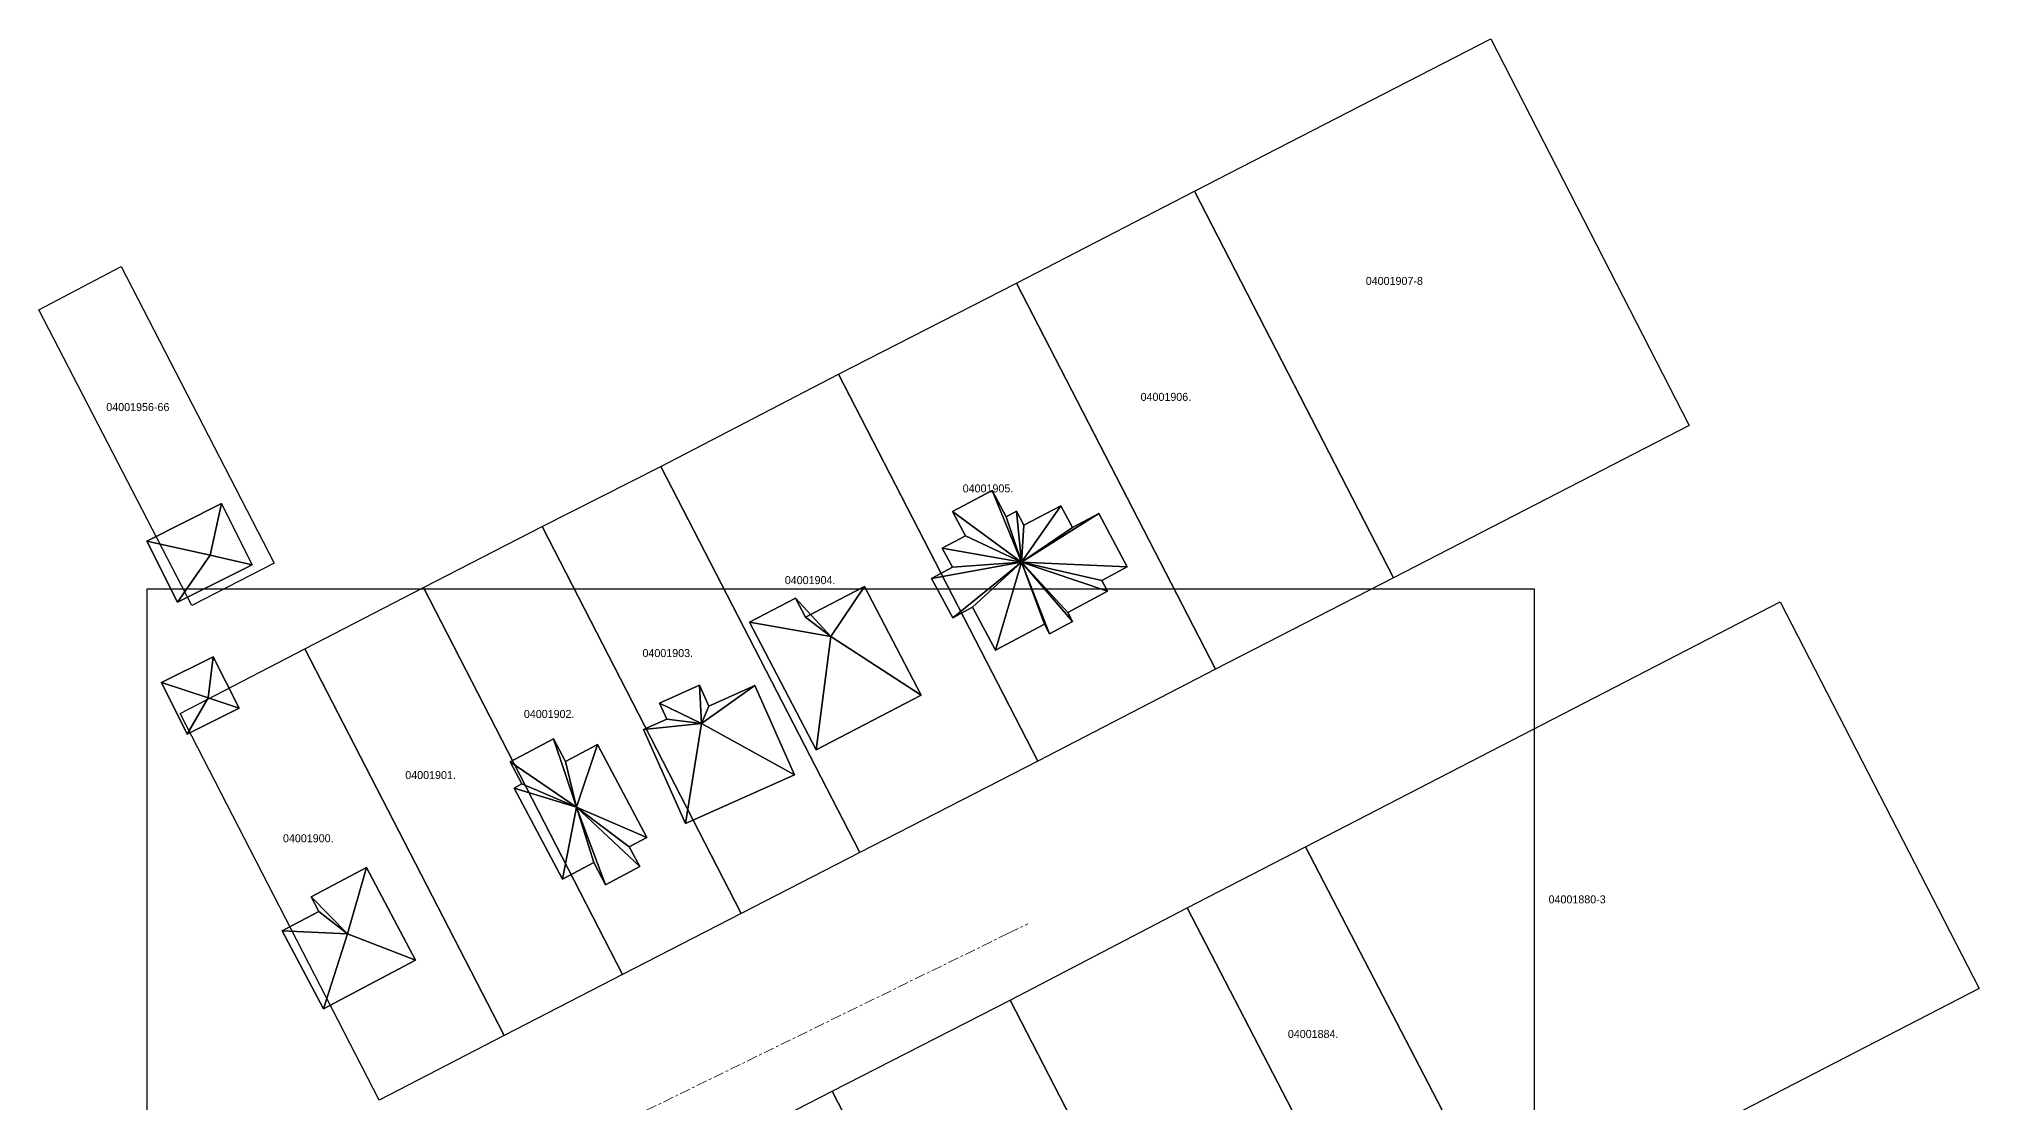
# Model space of a CAD drawing. Header units: metres. Extents: x 13469459 to 13470186, y 320521 to 321317.
# Drawn here: x 13469459 to 13470186, y 320919 to 321317 of the extents above; entities that cross this region are included whole.
import ezdxf

# ---------------------------------------------------------------- set-up
doc = ezdxf.new("R2010")
doc.units = ezdxf.units.M
doc.linetypes.add('Grid Line 1_2_', pattern=[7, 4, -1, 1, -1])
doc.layers.add('A-FLOR-LEVL', color=7, linetype='Continuous', lineweight=9)
for name, color, linetype in [('AERIAL', 250, 'Continuous'), ('BLDG-3D', 9, 'Continuous'), ('LABELS', 2, 'Continuous'), ('PARCEL-JEFF', 1, 'Continuous'), ('PARCELS', 8, 'Continuous')]:
    doc.layers.add(name, color=color, linetype=linetype)
picture_1 = doc.add_image_def('image1.jpg', size_in_pixel=(2080, 2080))

msp = doc.modelspace()

# ---------------------------------------------------------------- linework, layer by layer
at = {"layer": 'A-FLOR-LEVL', "linetype": 'Grid Line 1_2_'}
for p, q in [((13469822.39, 320981.92, -8), (13469829.58, 320985.43, -8)), ((13469822.39, 320981.92), (13469829.58, 320985.43)), ((13469822.39, 320981.92, -8), (13469617.55, 320881.79, -8)), ((13469822.39, 320981.92), (13469617.55, 320881.79))]:
    msp.add_line(p, q, dxfattribs=at)
at = {"layer": 'BLDG-3D'}
for points in [[(13469801.44, 321139.97), (13469816.24, 321147.85), (13469816.24, 321147.85, 25), (13469801.44, 321139.97, 25)], [(13469827.32, 321121.05, 25), (13469801.44, 321139.97, 25), (13469816.24, 321147.85, 25), (13469827.32, 321121.05, 25)], [(13469816.24, 321147.85), (13469821.48, 321138.03), (13469821.48, 321138.03, 25), (13469816.24, 321147.85, 25)], [(13469827.32, 321121.05, 25), (13469816.24, 321147.85, 25), (13469821.48, 321138.03, 25), (13469827.32, 321121.05, 25)], [(13469499.36, 321128.89), (13469527.38, 321142.96), (13469527.38, 321142.96, 9), (13469499.36, 321128.89, 9)], [(13469523.06, 321123.6, 9), (13469499.36, 321128.89, 9), (13469527.38, 321142.96, 9), (13469523.06, 321123.6, 9)], [(13469523.06, 321123.6, 9), (13469527.38, 321142.96, 9), (13469538.87, 321120.07, 9), (13469523.06, 321123.6, 9)], [(13469527.38, 321142.96), (13469538.87, 321120.07), (13469538.87, 321120.07, 9), (13469527.38, 321142.96, 9)], [(13469806.27, 321130.89), (13469801.44, 321139.97), (13469801.44, 321139.97, 25), (13469806.27, 321130.89, 25)], [(13469827.32, 321121.05, 25), (13469806.27, 321130.89, 25), (13469801.44, 321139.97, 25), (13469827.32, 321121.05, 25)], [(13469821.48, 321138.03), (13469825.36, 321140.1), (13469825.36, 321140.1, 25), (13469821.48, 321138.03, 25)], [(13469827.32, 321121.05, 25), (13469821.48, 321138.03, 25), (13469825.36, 321140.1, 25), (13469827.32, 321121.05, 25)], [(13469825.36, 321140.1), (13469828.16, 321134.84), (13469828.16, 321134.84, 25), (13469825.36, 321140.1, 25)], [(13469827.32, 321121.05, 25), (13469825.36, 321140.1, 25), (13469828.16, 321134.84, 25), (13469827.32, 321121.05, 25)], [(13469827.32, 321121.05, 25), (13469828.16, 321134.84, 25), (13469841.95, 321142.19, 25), (13469827.32, 321121.05, 25)], [(13469827.32, 321121.05, 25), (13469841.95, 321142.19, 25), (13469846.34, 321133.96, 25), (13469827.32, 321121.05, 25)], [(13469827.32, 321121.05, 25), (13469846.34, 321133.96, 25), (13469856.27, 321139.25, 25), (13469827.32, 321121.05, 25)], [(13469827.32, 321121.05, 25), (13469856.27, 321139.25, 25), (13469866.9, 321119.3, 25), (13469827.32, 321121.05, 25)], [(13469828.16, 321134.84), (13469841.95, 321142.19), (13469841.95, 321142.19, 25), (13469828.16, 321134.84, 25)], [(13469841.95, 321142.19), (13469846.34, 321133.96), (13469846.34, 321133.96, 25), (13469841.95, 321142.19, 25)], [(13469846.34, 321133.96), (13469856.27, 321139.25), (13469856.27, 321139.25, 25), (13469846.34, 321133.96, 25)], [(13469856.27, 321139.25), (13469866.9, 321119.3), (13469866.9, 321119.3, 25), (13469856.27, 321139.25, 25)], [(13469797.56, 321126.25), (13469806.27, 321130.89), (13469806.27, 321130.89, 25), (13469797.56, 321126.25, 25)], [(13469827.32, 321121.05, 25), (13469797.56, 321126.25, 25), (13469806.27, 321130.89, 25), (13469827.32, 321121.05, 25)], [(13469510.85, 321106), (13469499.36, 321128.89), (13469499.36, 321128.89, 9), (13469510.85, 321106, 9)], [(13469523.06, 321123.6, 9), (13469510.85, 321106, 9), (13469499.36, 321128.89, 9), (13469523.06, 321123.6, 9)], [(13469523.06, 321123.6, 9), (13469538.87, 321120.07, 9), (13469510.85, 321106, 9), (13469523.06, 321123.6, 9)], [(13469801.37, 321119.11), (13469797.56, 321126.25), (13469797.56, 321126.25, 25), (13469801.37, 321119.11, 25)], [(13469827.32, 321121.05, 25), (13469801.37, 321119.11, 25), (13469797.56, 321126.25, 25), (13469827.32, 321121.05, 25)], [(13469538.87, 321120.07), (13469510.85, 321106), (13469510.85, 321106, 9), (13469538.87, 321120.07, 9)], [(13469827.32, 321121.05, 25), (13469801.48, 321100.14, 25), (13469793.58, 321114.96, 25), (13469827.32, 321121.05, 25)], [(13469827.32, 321121.05, 25), (13469793.58, 321114.96, 25), (13469801.37, 321119.11, 25), (13469827.32, 321121.05, 25)], [(13469793.58, 321114.96), (13469801.37, 321119.11), (13469801.37, 321119.11, 25), (13469793.58, 321114.96, 25)], [(13469827.32, 321121.05, 25), (13469808.93, 321104.11, 25), (13469801.48, 321100.14, 25), (13469827.32, 321121.05, 25)], [(13469827.32, 321121.05, 25), (13469817.49, 321088.05, 25), (13469808.93, 321104.11, 25), (13469827.32, 321121.05, 25)], [(13469827.32, 321121.05, 25), (13469835.84, 321097.82, 25), (13469817.49, 321088.05, 25), (13469827.32, 321121.05, 25)], [(13469827.32, 321121.05, 25), (13469866.9, 321119.3, 25), (13469857.34, 321114.2, 25), (13469827.32, 321121.05, 25)], [(13469827.32, 321121.05, 25), (13469857.34, 321114.2, 25), (13469859.52, 321110.1, 25), (13469827.32, 321121.05, 25)], [(13469827.32, 321121.05, 25), (13469859.52, 321110.1, 25), (13469844.57, 321102.14, 25), (13469827.32, 321121.05, 25)], [(13469827.32, 321121.05, 25), (13469844.57, 321102.14, 25), (13469846.35, 321098.79, 25), (13469827.32, 321121.05, 25)], [(13469827.32, 321121.05, 25), (13469846.35, 321098.79, 25), (13469837.76, 321094.22, 25), (13469827.32, 321121.05, 25)], [(13469827.32, 321121.05, 25), (13469837.76, 321094.22, 25), (13469835.84, 321097.82, 25), (13469827.32, 321121.05, 25)], [(13469866.9, 321119.3), (13469857.34, 321114.2), (13469857.34, 321114.2, 25), (13469866.9, 321119.3, 25)], [(13469746.26, 321100.38), (13469768.44, 321111.93), (13469768.44, 321111.93, 27), (13469746.26, 321100.38, 27)], [(13469755.84, 321093.16, 27), (13469746.26, 321100.38, 27), (13469768.44, 321111.93, 27), (13469755.84, 321093.16, 27)], [(13469755.84, 321093.16, 27), (13469768.44, 321111.93, 27), (13469789.66, 321071.18, 27), (13469755.84, 321093.16, 27)], [(13469768.44, 321111.93), (13469789.66, 321071.18), (13469789.66, 321071.18, 27), (13469768.44, 321111.93, 27)], [(13469801.48, 321100.14), (13469793.58, 321114.96), (13469793.58, 321114.96, 25), (13469801.48, 321100.14, 25)], [(13469859.52, 321110.1), (13469844.57, 321102.14), (13469844.57, 321102.14, 25), (13469859.52, 321110.1, 25)], [(13469857.34, 321114.2), (13469859.52, 321110.1), (13469859.52, 321110.1, 25), (13469857.34, 321114.2, 25)], [(13469725.3, 321098.52), (13469742.55, 321107.51), (13469742.55, 321107.51, 27), (13469725.3, 321098.52, 27)], [(13469755.84, 321093.16, 27), (13469725.3, 321098.52, 27), (13469742.55, 321107.51, 27), (13469755.84, 321093.16, 27)], [(13469742.55, 321107.51), (13469746.26, 321100.38), (13469746.26, 321100.38, 27), (13469742.55, 321107.51, 27)], [(13469755.84, 321093.16, 27), (13469742.55, 321107.51, 27), (13469746.26, 321100.38, 27), (13469755.84, 321093.16, 27)], [(13469808.93, 321104.11), (13469801.48, 321100.14), (13469801.48, 321100.14, 25), (13469808.93, 321104.11, 25)], [(13469817.49, 321088.05), (13469808.93, 321104.11), (13469808.93, 321104.11, 25), (13469817.49, 321088.05, 25)], [(13469844.57, 321102.14), (13469846.35, 321098.79), (13469846.35, 321098.79, 25), (13469844.57, 321102.14, 25)], [(13469750.23, 321050.65), (13469725.3, 321098.52), (13469725.3, 321098.52, 27), (13469750.23, 321050.65, 27)], [(13469755.84, 321093.16, 27), (13469750.23, 321050.65, 27), (13469725.3, 321098.52, 27), (13469755.84, 321093.16, 27)], [(13469835.84, 321097.82), (13469817.49, 321088.05), (13469817.49, 321088.05, 25), (13469835.84, 321097.82, 25)], [(13469837.76, 321094.22), (13469835.84, 321097.82), (13469835.84, 321097.82, 25), (13469837.76, 321094.22, 25)], [(13469846.35, 321098.79), (13469837.76, 321094.22), (13469837.76, 321094.22, 25), (13469846.35, 321098.79, 25)], [(13469755.84, 321093.16, 27), (13469789.66, 321071.18, 27), (13469750.23, 321050.65, 27), (13469755.84, 321093.16, 27)], [(13469504.86, 321075.87), (13469524.24, 321085.6), (13469524.24, 321085.6, 12), (13469504.86, 321075.87, 12)], [(13469522.3, 321070.13, 12), (13469504.86, 321075.87, 12), (13469524.24, 321085.6, 12), (13469522.3, 321070.13, 12)], [(13469522.3, 321070.13, 12), (13469524.24, 321085.6, 12), (13469533.92, 321066.31, 12), (13469522.3, 321070.13, 12)], [(13469524.24, 321085.6), (13469533.92, 321066.31), (13469533.92, 321066.31, 12), (13469524.24, 321085.6, 12)], [(13469514.54, 321056.58), (13469504.86, 321075.87), (13469504.86, 321075.87, 12), (13469514.54, 321056.58, 12)], [(13469522.3, 321070.13, 12), (13469514.54, 321056.58, 12), (13469504.86, 321075.87, 12), (13469522.3, 321070.13, 12)], [(13469691.56, 321068.21), (13469706.52, 321074.9), (13469706.52, 321074.9, 23), (13469691.56, 321068.21, 23)], [(13469707.24, 321060.52, 23), (13469691.56, 321068.21, 23), (13469706.52, 321074.9, 23), (13469707.24, 321060.52, 23)], [(13469706.52, 321074.9), (13469710.02, 321067.07), (13469710.02, 321067.07, 23), (13469706.52, 321074.9, 23)], [(13469707.24, 321060.52, 23), (13469706.52, 321074.9, 23), (13469710.02, 321067.07, 23), (13469707.24, 321060.52, 23)], [(13469707.24, 321060.52, 23), (13469710.02, 321067.07, 23), (13469727.23, 321074.77, 23), (13469707.24, 321060.52, 23)], [(13469707.24, 321060.52, 23), (13469727.23, 321074.77, 23), (13469742.19, 321041.33, 23), (13469707.24, 321060.52, 23)], [(13469710.02, 321067.07), (13469727.23, 321074.77), (13469727.23, 321074.77, 23), (13469710.02, 321067.07, 23)], [(13469727.23, 321074.77), (13469742.19, 321041.33), (13469742.19, 321041.33, 23), (13469727.23, 321074.77, 23)], [(13469522.3, 321070.13, 12), (13469533.92, 321066.31, 12), (13469514.54, 321056.58, 12), (13469522.3, 321070.13, 12)], [(13469533.92, 321066.31), (13469514.54, 321056.58), (13469514.54, 321056.58, 12), (13469533.92, 321066.31, 12)], [(13469694.25, 321062.19), (13469691.56, 321068.21), (13469691.56, 321068.21, 23), (13469694.25, 321062.19, 23)], [(13469707.24, 321060.52, 23), (13469694.25, 321062.19, 23), (13469691.56, 321068.21, 23), (13469707.24, 321060.52, 23)], [(13469789.66, 321071.18), (13469750.23, 321050.65), (13469750.23, 321050.65, 27), (13469789.66, 321071.18, 27)], [(13469685.53, 321058.3), (13469694.25, 321062.19), (13469694.25, 321062.19, 23), (13469685.53, 321058.3, 23)], [(13469707.24, 321060.52, 23), (13469685.53, 321058.3, 23), (13469694.25, 321062.19, 23), (13469707.24, 321060.52, 23)], [(13469707.24, 321060.52, 23), (13469701.3, 321023.04, 23), (13469685.53, 321058.3, 23), (13469707.24, 321060.52, 23)], [(13469701.3, 321023.04), (13469685.53, 321058.3), (13469685.53, 321058.3, 23), (13469701.3, 321023.04, 23)], [(13469707.24, 321060.52, 23), (13469742.19, 321041.33, 23), (13469701.3, 321023.04, 23), (13469707.24, 321060.52, 23)], [(13469635.53, 321046.15), (13469651.84, 321054.84), (13469651.84, 321054.84, 27), (13469635.53, 321046.15, 27)], [(13469660.42, 321029.15, 27), (13469635.53, 321046.15, 27), (13469651.84, 321054.84, 27), (13469660.42, 321029.15, 27)], [(13469651.84, 321054.84), (13469656.36, 321046.35), (13469656.36, 321046.35, 27), (13469651.84, 321054.84, 27)], [(13469660.42, 321029.15, 27), (13469651.84, 321054.84, 27), (13469656.36, 321046.35, 27), (13469660.42, 321029.15, 27)], [(13469656.36, 321046.35), (13469668.29, 321052.7), (13469668.29, 321052.7, 27), (13469656.36, 321046.35, 27)], [(13469660.42, 321029.15, 27), (13469656.36, 321046.35, 27), (13469668.29, 321052.7, 27), (13469660.42, 321029.15, 27)], [(13469660.42, 321029.15, 27), (13469668.29, 321052.7, 27), (13469686.83, 321017.88, 27), (13469660.42, 321029.15, 27)], [(13469668.29, 321052.7), (13469686.83, 321017.88), (13469686.83, 321017.88, 27), (13469668.29, 321052.7, 27)], [(13469639.93, 321037.88), (13469635.53, 321046.15), (13469635.53, 321046.15, 27), (13469639.93, 321037.88, 27)], [(13469660.42, 321029.15, 27), (13469639.93, 321037.88, 27), (13469635.53, 321046.15, 27), (13469660.42, 321029.15, 27)], [(13469637.01, 321036.32), (13469639.93, 321037.88), (13469639.93, 321037.88, 27), (13469637.01, 321036.32, 27)], [(13469660.42, 321029.15, 27), (13469637.01, 321036.32, 27), (13469639.93, 321037.88, 27), (13469660.42, 321029.15, 27)], [(13469655.18, 321002.19), (13469637.01, 321036.32), (13469637.01, 321036.32, 27), (13469655.18, 321002.19, 27)], [(13469660.42, 321029.15, 27), (13469655.18, 321002.19, 27), (13469637.01, 321036.32, 27), (13469660.42, 321029.15, 27)], [(13469742.19, 321041.33), (13469701.3, 321023.04), (13469701.3, 321023.04, 23), (13469742.19, 321041.33, 23)], [(13469660.42, 321029.15, 27), (13469666.89, 321008.43, 27), (13469655.18, 321002.19, 27), (13469660.42, 321029.15, 27)], [(13469660.42, 321029.15, 27), (13469686.83, 321017.88, 27), (13469680.22, 321014.36, 27), (13469660.42, 321029.15, 27)], [(13469660.42, 321029.15, 27), (13469680.22, 321014.36, 27), (13469684.18, 321006.92, 27), (13469660.42, 321029.15, 27)], [(13469660.42, 321029.15, 27), (13469684.18, 321006.92, 27), (13469671.33, 321000.08, 27), (13469660.42, 321029.15, 27)], [(13469660.42, 321029.15, 27), (13469671.33, 321000.08, 27), (13469666.89, 321008.43, 27), (13469660.42, 321029.15, 27)], [(13469686.83, 321017.88), (13469680.22, 321014.36), (13469680.22, 321014.36, 27), (13469686.83, 321017.88, 27)], [(13469666.89, 321008.43), (13469655.18, 321002.19), (13469655.18, 321002.19, 27), (13469666.89, 321008.43, 27)], [(13469671.33, 321000.08), (13469666.89, 321008.43), (13469666.89, 321008.43, 27), (13469671.33, 321000.08, 27)], [(13469680.22, 321014.36), (13469684.18, 321006.92), (13469684.18, 321006.92, 27), (13469680.22, 321014.36, 27)], [(13469560.95, 320995.56), (13469581.74, 321006.56), (13469581.74, 321006.56, 25), (13469560.95, 320995.56, 25)], [(13469574.63, 320981.77, 25), (13469560.95, 320995.56, 25), (13469581.74, 321006.56, 25), (13469574.63, 320981.77, 25)], [(13469574.63, 320981.77, 25), (13469581.74, 321006.56, 25), (13469600.07, 320971.9, 25), (13469574.63, 320981.77, 25)], [(13469581.74, 321006.56), (13469600.07, 320971.9), (13469600.07, 320971.9, 25), (13469581.74, 321006.56, 25)], [(13469684.18, 321006.92), (13469671.33, 321000.08), (13469671.33, 321000.08, 27), (13469684.18, 321006.92, 27)], [(13469563.86, 320990.06), (13469560.95, 320995.56), (13469560.95, 320995.56, 25), (13469563.86, 320990.06, 25)], [(13469574.63, 320981.77, 25), (13469563.86, 320990.06, 25), (13469560.95, 320995.56, 25), (13469574.63, 320981.77, 25)], [(13469550.14, 320982.8), (13469563.86, 320990.06), (13469563.86, 320990.06, 25), (13469550.14, 320982.8, 25)], [(13469574.63, 320981.77, 25), (13469550.14, 320982.8, 25), (13469563.86, 320990.06, 25), (13469574.63, 320981.77, 25)], [(13469565.56, 320953.64), (13469550.14, 320982.8), (13469550.14, 320982.8, 25), (13469565.56, 320953.64, 25)], [(13469574.63, 320981.77, 25), (13469565.56, 320953.64, 25), (13469550.14, 320982.8, 25), (13469574.63, 320981.77, 25)], [(13469574.63, 320981.77, 25), (13469600.07, 320971.9, 25), (13469565.56, 320953.64, 25), (13469574.63, 320981.77, 25)], [(13469600.07, 320971.9), (13469565.56, 320953.64), (13469565.56, 320953.64, 25), (13469600.07, 320971.9, 25)]]:
    msp.add_3dface(points, dxfattribs=at)
at = {"layer": 'PARCEL-JEFF', "elevation": 0.1}
msp.add_lwpolyline([(13469711.82, 320899.82), (13469756.28, 320922.72), (13469830.93, 320777.72), (13469786.47, 320754.83), (13469711.82, 320899.82)], close=True, dxfattribs=at)
at = {"layer": 'PARCELS', "elevation": 0.1}
for points in [[(13469892.06, 321260.11), (13470003.22, 321317.18), (13470077.54, 321172.19), (13469966.72, 321115.12), (13469892.06, 321260.11)], [(13469825.37, 321225.61), (13469892.06, 321260.11), (13469966.72, 321115.12), (13469900.03, 321080.94), (13469825.37, 321225.61)], [(13469458.86, 321215.55), (13469489.72, 321231.81), (13469547.12, 321120.66), (13469516.26, 321104.73), (13469458.86, 321215.55)], [(13469758.68, 321191.43), (13469825.37, 321225.61), (13469900.03, 321080.94), (13469833.34, 321046.43), (13469758.68, 321191.43)], [(13469691.99, 321156.92), (13469758.68, 321191.43), (13469833.34, 321046.43), (13469766.64, 321012.26), (13469691.99, 321156.92)], [(13469647.53, 321134.36), (13469691.99, 321156.92), (13469766.64, 321012.26), (13469722.18, 320989.36), (13469647.53, 321134.36)], [(13469603.07, 321111.47), (13469647.53, 321134.36), (13469722.18, 320989.36), (13469677.72, 320966.47), (13469603.07, 321111.47)], [(13469558.61, 321088.57), (13469603.07, 321111.47), (13469677.72, 320966.47), (13469633.26, 320943.58), (13469558.61, 321088.57)], [(13469933.79, 321014.29), (13470111.63, 321106.2), (13470186.29, 320961.21), (13470008.78, 320869.63), (13469933.79, 321014.29)], [(13469511.82, 321064.35), (13469558.61, 321088.57), (13469633.26, 320943.58), (13469586.48, 320919.35), (13469511.82, 321064.35)], [(13469889.33, 320991.4), (13469933.79, 321014.29), (13470008.78, 320869.63), (13469964.32, 320846.74), (13469889.33, 320991.4)], [(13469822.97, 320956.89), (13469889.33, 320991.4), (13469964.32, 320846.74), (13469897.62, 320812.23), (13469822.97, 320956.89)], [(13469756.28, 320922.72), (13469822.97, 320956.89), (13469897.62, 320812.23), (13469830.93, 320777.72), (13469756.28, 320922.72)]]:
    msp.add_lwpolyline(points, close=True, dxfattribs=at)

# ---------------------------------------------------------------- texts
at = {"layer": 'LABELS'}
for s, p in [('04001907-8', (13469956.32, 321224.94)), ('04001906.', (13469871.91, 321181.48)), ('04001956-66', (13469484.16, 321177.66)), ('04001905.', (13469805.22, 321147.17)), ('04001904.', (13469738.53, 321112.79)), ('04001903.', (13469685.17, 321085.45)), ('04001902.', (13469640.71, 321062.63)), ('04001901.', (13469596.25, 321039.73)), ('04001900.', (13469550.4, 321016.04)), ('04001880-3', (13470024.86, 320993.13)), ('04001884.', (13469927.11, 320942.69))]:
    msp.add_text(s, height=3, dxfattribs=at).set_placement(p)

# ---------------------------------------------------------------- pictures from other files: only their frames are drawn
at = {"layer": 'AERIAL'}
image = msp.add_image(picture_1, insert=(13469499.5, 320591, -0.5), size_in_units=(520, 520), dxfattribs=at)

doc.saveas('drawing.dxf')
